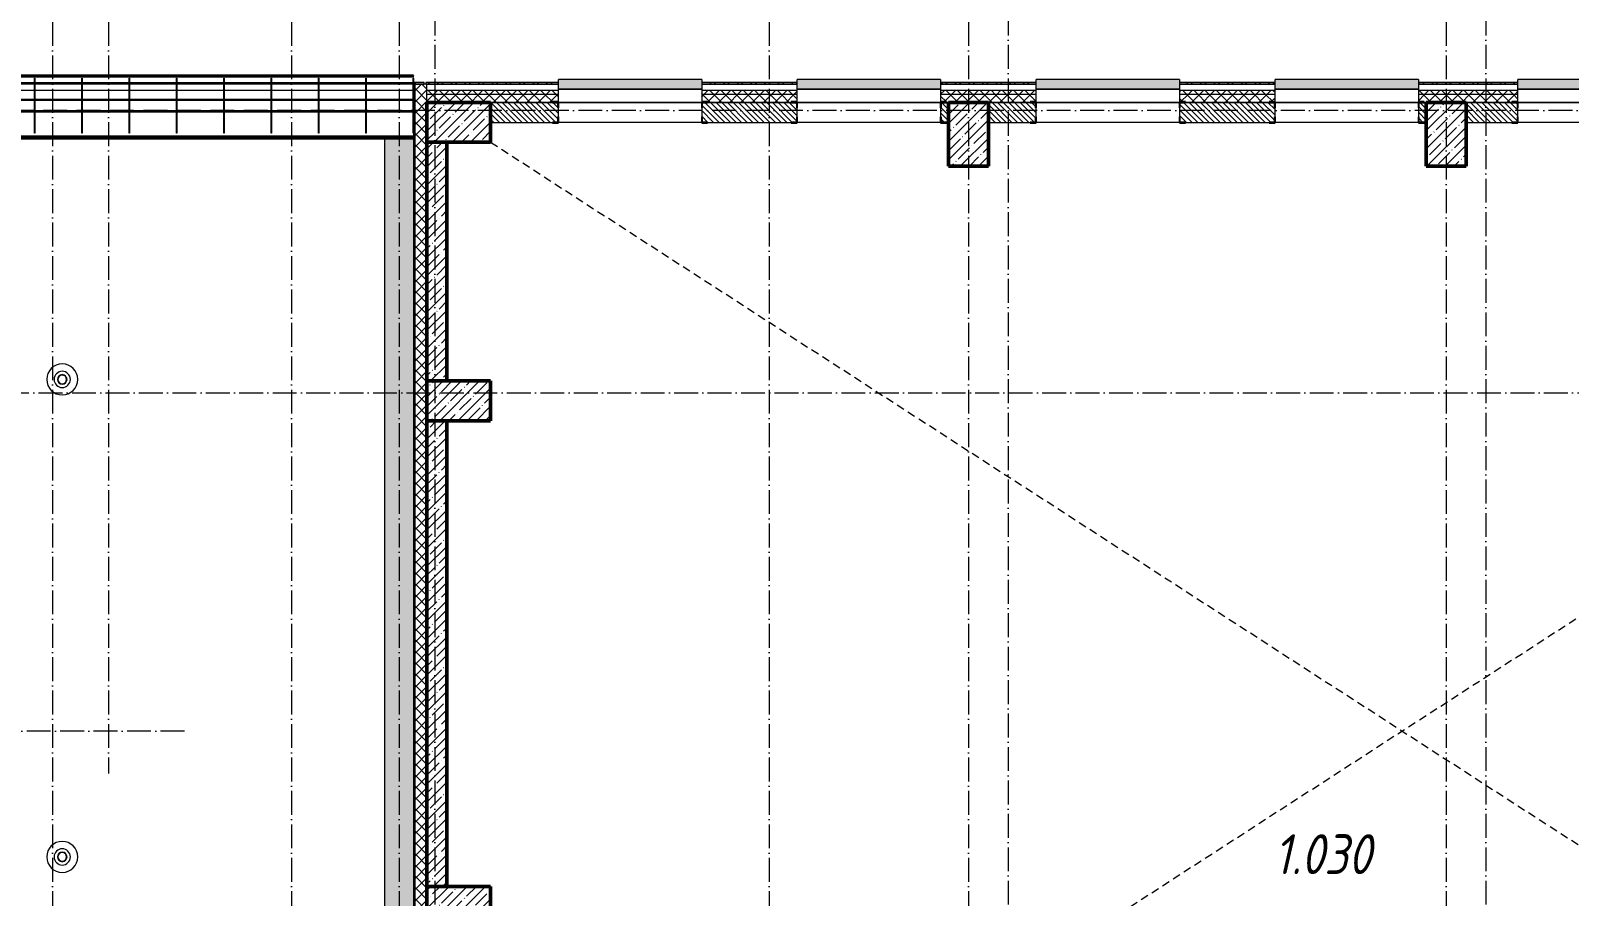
# Model space of a CAD drawing. Header units: millimetres. Extents: x -17017 to 628417, y -109036 to 199237.
# Drawn here: x 561793 to 581113, y 166490 to 177366 of the extents above; entities that cross this region are included whole.
import ezdxf

# ---------------------------------------------------------------- set-up
doc = ezdxf.new("R2010")
doc.units = ezdxf.units.MM
doc.linetypes.add('200_ШТРИХ_ш1п0_6_', pattern=[160, 100, -60])
doc.linetypes.add('50_200_ШТРИХ_1Т_ш5_п1_п1_', pattern=[700, 500, -100, 0, -100])
for name, color, linetype, lineweight in [('3.1) ЖБ окна 1.2 м', 102, 'Continuous', 30), ('A-DETL-____-OTLN-3', 7, '200_ШТРИХ_ш1п0_6_', 9), ('A-FLOR-____-OTLN', 7, 'Continuous', 9), ('A-GENM-____-MCUT', 7, 'Continuous', 25), ('A-GENM-____-OTLN', 7, 'Continuous', 9), ('A-GENM-____-OTLN-1', 7, 'Continuous', 25), ('A-GLAZ-____-OTLN', 7, 'Continuous', 9), ('A-ROOF-____-OTLN', 7, 'Continuous', 9), ('A-WALL-____-MCUT', 7, 'Continuous', 13), ('A-WALL-____-MCUT-1', 7, 'Continuous', 9), ('A-WALL-____-MCUT-2', 7, 'Continuous', 50), ('A-WALL-____-OTLN', 7, 'Continuous', 9), ('A-WALL-____-PATT-1', 7, 'Continuous', 9), ('A-WALL-FNSH-MCUT-1', 7, 'Continuous', 9), ('S-COLS-____-MCUT', 7, 'Continuous', 50), ('S-COLS-____-OTLN', 7, 'Continuous', 9), ('S-GRID-____-OTLN-1', 7, '50_200_ШТРИХ_1Т_ш5_п1_п1_', 9), ('Марки помещений', 7, 'Continuous', 9)]:
    doc.layers.add(name, color=color, linetype=linetype, lineweight=lineweight)
doc.layers.add('A-GLAZ-____-OTLN-1', color=7, linetype='Continuous', lineweight=9, true_color=0xc0c0c0)
doc.styles.add('ISOCPEUR_I_2', font='isocpeui.ttf', dxfattribs={"width": 0.85, "height": 2.3})
pattern_1 = [(45, (516567.8, 90784.41), (-70.71068, 70.71068), []), (135, (516567.8, 90784.41), (-70.71068, -70.71068), [])]
pattern_2 = [(135, (516567.8, 90784.41), (-35.35534, -35.35534), [])]
pattern_3 = [(45, (516567.8, 90784.41), (-114.04925, 114.04925), []), (45, (516681.85, 90784.41), (-114.04925, 114.04925), [201.612, -40.322, 3.353, -36.97])]
pattern_4 = [(45, (516567.8, 90784.41), (-85.53659, 85.53659), []), (45, (516624.82, 90784.41), (-85.53659, 85.53659), [])]

# ---------------------------------------------------------------- blocks, each defined once
blk = doc.blocks.new('BSC_Колонна _Прямоугольная - 500х800-V11-АР1_План отверстий 2 этажа в осях 1-64_Ю-ЯЯ')
at = {"layer": 'S-COLS-____-OTLN'}
h = blk.add_hatch(dxfattribs=at)
h.set_pattern_fill('FP_19', color=256, style=0, pattern_type=2)
h.set_pattern_definition([(315, (-85431.04, 50600), (114.04925, 114.04925), []), (315, (-85431.04, 50485.95), (114.04925, 114.04925), [201.613, -40.323, 3.353, -36.97])])
h.paths.add_polyline_path([(-250, 400), (-250, -400), (250, -400), (250, 400), (46, 400)], flags=0)
at = {"layer": 'S-COLS-____-MCUT'}
for p, q in [((250, 400), (-250, 400)), ((-250, 400), (-250, -400)), ((250, -400), (250, 400)), ((-250, -400), (250, -400))]:
    blk.add_line(p, q, dxfattribs=at)
blk = doc.blocks.new('141_Фартук_СКБ - 141_Фартук_СКБ_вентфасад-30031396-АР1_План отверстий 2 этажа в осях 1-64_Ю-ЯЯ')
at = {"layer": 'A-GENM-____-MCUT'}
for p, q in [((26160, 758), (0, 758)), ((0, 758), (0, 757)), ((0, 757), (26160, 757)), ((26160, -29), (0, -29)), ((0, -29), (0, -30)), ((0, -30), (26160, -30))]:
    blk.add_line(p, q, dxfattribs=at)
at = {"layer": 'A-GENM-____-OTLN'}
for p, q in [((0, 765), (26160, 765)), ((0, 752), (26160, 752)), ((0, 743), (26160, 743)), ((0, 743), (26160, 743)), ((0, -11), (26160, -11)), ((0, -11), (0, -12)), ((0, -12), (26160, -12)), ((0, -12), (0, -29))]:
    blk.add_line(p, q, dxfattribs=at)
blk = doc.blocks.new('Элемент крепления - Пластина-30015157-АР1_План отверстий 2 этажа в осях 1-64_Ю-ЯЯ')
at = {"layer": 'A-GENM-____-OTLN'}
for p, q in [((25651, 85294), (25651, 85988)), ((25651, 85988), (25656, 85988)), ((25656, 85988), (25656, 85294)), ((25656, 85294), (25651, 85294))]:
    blk.add_line(p, q, dxfattribs=at)
blk = doc.blocks.new('Швеллер - 140х58-30031487-АР1_План отверстий 2 этажа в осях 1-64_Ю-ЯЯ')
at = {"layer": 'A-GENM-____-MCUT'}
for p, q in [((8321, 75), (7732, 75)), ((7732, 71), (8321, 71)), ((8916, 75), (8326, 75)), ((8326, 71), (8916, 71)), ((9510, 75), (8921, 75)), ((8921, 71), (9510, 71)), ((10105, 75), (9515, 75)), ((9515, 71), (10105, 71)), ((10699, 75), (10110, 75)), ((10110, 71), (10699, 71)), ((11294, 75), (10704, 75)), ((10704, 71), (11294, 71)), ((11888, 75), (11299, 75)), ((11299, 71), (11888, 71)), ((12483, 75), (11893, 75)), ((11893, 71), (12483, 71)), ((13078, 75), (12488, 75)), ((12488, 71), (13078, 71)), ((8321, -71), (7732, -71)), ((7732, -75), (8321, -75)), ((8916, -71), (8326, -71)), ((8326, -75), (8916, -75)), ((9510, -71), (8921, -71)), ((8921, -75), (9510, -75)), ((10105, -71), (9515, -71)), ((9515, -75), (10105, -75)), ((10699, -71), (10110, -71)), ((10110, -75), (10699, -75)), ((11294, -71), (10704, -71)), ((10704, -75), (11294, -75)), ((11888, -71), (11299, -71)), ((11299, -75), (11888, -75)), ((12483, -71), (11893, -71)), ((11893, -75), (12483, -75)), ((13078, -71), (12488, -71)), ((12488, -75), (13078, -75))]:
    blk.add_line(p, q, dxfattribs=at)
blk = doc.blocks.new('BSC_Колонна _Прямоугольная - 500х800-V74-АР1_План отверстий 2 этажа в осях 1-64_Ю-ЯЯ')
at = {"layer": 'S-COLS-____-OTLN'}
h = blk.add_hatch(dxfattribs=at)
h.set_pattern_fill('FP_86', color=256, style=0, pattern_type=2)
h.set_pattern_definition([(315, (-81931.04, 50600), (114.04925, 114.04925), []), (315, (-81931.04, 50485.95), (114.04925, 114.04925), [201.613, -40.323, 3.353, -36.97])])
h.paths.add_polyline_path([(-250, -400), (250, -400), (250, 400), (-250, 400)], flags=0)
at = {"layer": 'S-COLS-____-MCUT'}
for p, q in [((250, 400), (-250, 400)), ((-250, 400), (-250, -400)), ((250, -400), (250, 400)), ((-250, -400), (250, -400))]:
    blk.add_line(p, q, dxfattribs=at)
blk = doc.blocks.new('BSC_Колонна _Прямоугольная - 500х800-V75-АР1_План отверстий 2 этажа в осях 1-64_Ю-ЯЯ')
at = {"layer": 'S-COLS-____-OTLN'}
h = blk.add_hatch(dxfattribs=at)
h.set_pattern_fill('FP_87', color=256, style=0, pattern_type=2)
h.set_pattern_definition([(315, (-75581.04, 50600), (114.04925, 114.04925), []), (315, (-75581.04, 50485.95), (114.04925, 114.04925), [201.613, -40.323, 3.353, -36.97])])
h.paths.add_polyline_path([(-250, -400), (250, -400), (250, 400), (-250, 400)], flags=0)
at = {"layer": 'S-COLS-____-MCUT'}
for p, q in [((250, 400), (-250, 400)), ((-250, 400), (-250, -400)), ((250, -400), (250, 400)), ((-250, -400), (250, -400))]:
    blk.add_line(p, q, dxfattribs=at)
blk = doc.blocks.new('BSC_Колонна _Прямоугольная - 500х800-25984400-АР1_План отверстий 2 этажа в осях 1-64_Ю-ЯЯ')
at = {"layer": 'S-COLS-____-OTLN'}
h = blk.add_hatch(dxfattribs=at)
h.set_pattern_fill('FP_91', color=256, style=0, pattern_type=2)
h.set_pattern_definition([(225, (57000, 85281.04), (114.04925, -114.04925), []), (225, (56885.95, 85281.04), (114.04925, -114.04925), [201.613, -40.323, 3.353, -36.97])])
h.paths.add_polyline_path([(250, 400), (-250, 400), (-250, -400), (250, -400)], flags=0)
at = {"layer": 'S-COLS-____-MCUT'}
for p, q in [((250, 400), (-250, 400)), ((-250, 400), (-250, -400)), ((250, -400), (250, 400)), ((-250, -400), (250, -400))]:
    blk.add_line(p, q, dxfattribs=at)
blk = doc.blocks.new('BSC_Колонна _Прямоугольная - 500х800-V79-АР1_План отверстий 2 этажа в осях 1-64_Ю-ЯЯ')
at = {"layer": 'S-COLS-____-OTLN'}
h = blk.add_hatch(dxfattribs=at)
h.set_pattern_fill('FP_92', color=256, style=0, pattern_type=2)
h.set_pattern_definition([(225, (63000, 85281.04), (114.04925, -114.04925), []), (225, (62885.95, 85281.04), (114.04925, -114.04925), [201.613, -40.323, 3.353, -36.97])])
h.paths.add_polyline_path([(250, 400), (-250, 400), (-250, -400), (250, -400)], flags=0)
at = {"layer": 'S-COLS-____-MCUT'}
for p, q in [((250, 400), (-250, 400)), ((-250, 400), (-250, -400)), ((250, -400), (250, 400)), ((-250, -400), (250, -400))]:
    blk.add_line(p, q, dxfattribs=at)
blk = doc.blocks.new('Фахверк_СКБ_Уголок - 250_2700-27497298-АР1_План отверстий 2 этажа в осях 1-64_Ю-ЯЯ')
at = {"layer": 'A-GENM-____-MCUT'}
for p, q in [((200, 181), (125, 181)), ((125, 181), (125, 106)), ((125, 106), (131, 106)), ((131, 106), (131, 175)), ((131, 175), (200, 175)), ((200, 175), (200, 181)), ((131, -6), (125, -6)), ((125, -6), (125, -81)), ((125, -81), (200, -81)), ((131, -75), (131, -6)), ((200, -75), (131, -75)), ((200, -81), (200, -75))]:
    blk.add_line(p, q, dxfattribs=at)
blk = doc.blocks.new('Фахверк_СКБ_Уголок - 250_2700_1-27501432-АР1_План отверстий 2 этажа в осях 1-64_Ю-ЯЯ')
at = {"layer": 'A-GENM-____-MCUT'}
for p, q in [((200, 181), (125, 181)), ((125, 181), (125, 106)), ((125, 106), (131, 106)), ((131, 106), (131, 175)), ((131, 175), (200, 175)), ((200, 175), (200, 181)), ((131, -6), (125, -6)), ((125, -6), (125, -81)), ((125, -81), (200, -81)), ((131, -75), (131, -6)), ((200, -75), (131, -75)), ((200, -81), (200, -75))]:
    blk.add_line(p, q, dxfattribs=at)
blk = doc.blocks.new('Кровельный аэратор - 143_Кровельный аэратор-15605992-АР1_План отверстий 2 этажа в осях 1-64_Ю-ЯЯ')
at = {"layer": 'A-GENM-____-OTLN'}
for radius, start, end in [(195, 360, 180), (195, 180, 360), (102, 360, 180), (102, 180, 360), (60, 360, 180), (60, 180, 360), (55, 360, 180), (55, 180, 360)]:
    blk.add_arc((0, 0), radius, start, end, dxfattribs=at)
blk = doc.blocks.new('Отлив_СКБ1 - Отлив_ТШ 50-30087418-АР1_План отверстий 2 этажа в осях 1-64_Ю-ЯЯ')
at = {"layer": 'A-GLAZ-____-OTLN-1'}
h = blk.add_hatch(color=256, dxfattribs=at)
h.paths.add_polyline_path([(17305, -170), (33, -170), (33, -535), (16940, -535), (17192, -283)], flags=0)
h.paths.add_polyline_path([(11, -283), (11, -170), (0, -170), (0, -535), (11, -535)], flags=0)
at = {"layer": 'A-GLAZ-____-OTLN'}
for p, q in [((0, -535), (0, -170)), ((0, -535), (11, -535)), ((33, -535), (16940, -535))]:
    blk.add_line(p, q, dxfattribs=at)
blk = doc.blocks.new('Отлив_СКБ - Отлив витража_120_НВФ-31885689-АР1_План отверстий 2 этажа в осях 1-64_Ю-ЯЯ')
at = {"layer": 'A-GLAZ-____-OTLN-1'}
for points in [[(1800, 2), (1800, 120), (0, 120), (0, 2), (737, 2)], [(1800, 0), (1800, 2), (0, 2), (0, 0), (737, 0)]]:
    blk.add_hatch(color=256, dxfattribs=at).paths.add_polyline_path(points, flags=0)
at = {"layer": 'A-GLAZ-____-OTLN'}
for p, q in [((0, 83), (0, 120)), ((1800, 120), (0, 120)), ((0, 2), (1800, 2)), ((1800, 120), (1800, 83)), ((1800, 0), (0, 0))]:
    blk.add_line(p, q, dxfattribs=at)
blk = doc.blocks.new('2этаж')
at = {"layer": 'S-GRID-____-OTLN-1', "color": 251, "ltscale": 0.6, "true_color": 0x636466}
for p, q in [((29908.3, 549908.8), (29908.3, 512083.3)), ((30608.3, 549908.8), (30608.3, 536263.3)), ((32908.3, 549908.8), (32908.3, 511907.5)), ((34258.3, 549908.8), (34258.3, 525691.4)), ((38908.3, 549908.8), (38908.3, 511907.5)), ((41408.3, 549908.8), (41408.3, 511907.5)), ((47408.3, 549908.8), (47408.3, 511907.5)), ((34708.3, 549620.5), (34708.3, 525691.4)), ((41908.3, 549620.5), (41908.3, 512048.6)), ((47908.3, 549620.5), (47908.3, 512048.6)), ((88482.7, 544597), (-20260.4, 544597)), ((-20260.4, 541047), (88482.7, 541047)), ((31562.9, 536797), (-20260.4, 536797))]:
    blk.add_line(p, q, dxfattribs=at)

msp = doc.modelspace()

# ---------------------------------------------------------------- hatches: boundary and pattern name
at = {"layer": 'A-WALL-____-PATT-1'}
h = msp.add_hatch(dxfattribs=at)
h.set_pattern_fill('FP_3', color=256, style=0, pattern_type=2)
h.set_pattern_definition(pattern_4)
h.paths.add_polyline_path([(566600, 176695), (566733, 176695), (566733, 176715), (566600, 176715)], flags=0)
h = msp.add_hatch(dxfattribs=at)
h.set_pattern_fill('FP_1', color=256, style=0, pattern_type=2)
h.set_pattern_definition(pattern_1)
h.paths.add_polyline_path([(566618, 158565), (566768, 158565), (566768, 176695), (566618, 176695), (566618, 158715)], flags=0)
h = msp.add_hatch(dxfattribs=at)
h.set_pattern_fill('FP_3', color=256, style=0, pattern_type=2)
h.set_pattern_definition(pattern_4)
h.paths.add_polyline_path([(591283, 176695), (591283, 176715), (588268, 176715), (588268, 176695), (590788, 176695)], flags=0)
h.paths.add_polyline_path([(586468, 176695), (586468, 176715), (585268, 176715), (585268, 176695)], flags=0)
h.paths.add_polyline_path([(583468, 176695), (583468, 176715), (582268, 176715), (582268, 176695)], flags=0)
h.paths.add_polyline_path([(580468, 176695), (580468, 176715), (579218, 176715), (579218, 176695), (580183, 176695)], flags=0)
h.paths.add_polyline_path([(577418, 176695), (577418, 176715), (576218, 176715), (576218, 176695), (576648, 176695)], flags=0)
h.paths.add_polyline_path([(573996, 176695), (574418, 176695), (574418, 176715), (573218, 176715), (573218, 176695)], flags=0)
h.paths.add_polyline_path([(568418, 176695), (568418, 176715), (566753, 176715), (566753, 176695), (567810, 176695)], flags=0)
h.paths.add_polyline_path([(571418, 176695), (571418, 176715), (570218, 176715), (570218, 176695)], flags=0)
h = msp.add_hatch(dxfattribs=at)
h.set_pattern_fill('FP_1', color=256, style=0, pattern_type=2)
h.set_pattern_definition(pattern_1)
h.paths.add_polyline_path([(617918, 176565), (617968, 176565), (617968, 176615), (611068, 176615), (611068, 176565), (615533, 176565)], flags=0)
h.paths.add_polyline_path([(605811, 176565), (606518, 176565), (606518, 176615), (605318, 176615), (605318, 176565)], flags=0)
h.paths.add_polyline_path([(608318, 176565), (610068, 176565), (610068, 176615), (608318, 176615)], flags=0)
h.paths.add_polyline_path([(603518, 176565), (603518, 176615), (602393, 176615), (602393, 176565), (603160, 176565)], flags=0)
h.paths.add_polyline_path([(600593, 176565), (600593, 176615), (599468, 176615), (599468, 176565), (600509, 176565)], flags=0)
h.paths.add_polyline_path([(593618, 176565), (594818, 176565), (594818, 176615), (593618, 176615)], flags=0)
h.paths.add_polyline_path([(591818, 176565), (591818, 176615), (588268, 176615), (588268, 176565), (590788, 176565)], flags=0)
h.paths.add_polyline_path([(586468, 176565), (586468, 176615), (585268, 176615), (585268, 176565)], flags=0)
h.paths.add_polyline_path([(583468, 176565), (583468, 176615), (582268, 176615), (582268, 176565)], flags=0)
h.paths.add_polyline_path([(580468, 176565), (580468, 176615), (579218, 176615), (579218, 176565), (580183, 176565)], flags=0)
h.paths.add_polyline_path([(576648, 176565), (577418, 176565), (577418, 176615), (576218, 176615), (576218, 176565)], flags=0)
h.paths.add_polyline_path([(574418, 176565), (574418, 176615), (573218, 176615), (573218, 176565), (573996, 176565)], flags=0)
h.paths.add_polyline_path([(571418, 176565), (571418, 176615), (570218, 176615), (570218, 176565)], flags=0)
h.paths.add_polyline_path([(567810, 176565), (568418, 176565), (568418, 176615), (566768, 176615), (566768, 176565), (566926, 176565)], flags=0)
h = msp.add_hatch(dxfattribs=at)
h.set_pattern_fill('FP_1', color=256, style=0, pattern_type=2)
h.set_pattern_definition(pattern_1)
h.paths.add_polyline_path([(617818, 176465), (617918, 176465), (617918, 176565), (611068, 176565), (611068, 176465), (615533, 176465)], flags=0)
h.paths.add_polyline_path([(609568, 176465), (610068, 176465), (610068, 176565), (608318, 176565), (608318, 176471), (608393, 176471), (608393, 176465), (608463, 176465)], flags=0)
h.paths.add_polyline_path([(605811, 176465), (606443, 176465), (606443, 176471), (606518, 176471), (606518, 176565), (605318, 176565), (605318, 176465)], flags=0)
h.paths.add_polyline_path([(603160, 176465), (603443, 176465), (603443, 176471), (603518, 176471), (603518, 176565), (602393, 176565), (602393, 176471), (602468, 176471), (602468, 176465)], flags=0)
h.paths.add_polyline_path([(600509, 176465), (600518, 176465), (600518, 176471), (600593, 176471), (600593, 176565), (599468, 176565), (599468, 176465), (599968, 176465)], flags=0)
h.paths.add_polyline_path([(594068, 176465), (594743, 176465), (594743, 176471), (594818, 176471), (594818, 176565), (593618, 176565), (593618, 176471), (593693, 176471), (593693, 176465)], flags=0)
h.paths.add_polyline_path([(591818, 176465), (591818, 176565), (588268, 176565), (588268, 176471), (588343, 176471), (588343, 176465), (591318, 176465)], flags=0)
h.paths.add_polyline_path([(585268, 176465), (586393, 176465), (586393, 176471), (586468, 176471), (586468, 176565), (585268, 176565)], flags=0)
h.paths.add_polyline_path([(582343, 176465), (583393, 176465), (583393, 176471), (583468, 176471), (583468, 176565), (582268, 176565), (582268, 176471), (582343, 176471)], flags=0)
h.paths.add_polyline_path([(580393, 176465), (580393, 176471), (580468, 176471), (580468, 176565), (579218, 176565), (579218, 176471), (579293, 176471), (579293, 176465), (580183, 176465)], flags=0)
h.paths.add_polyline_path([(577343, 176465), (577343, 176471), (577418, 176471), (577418, 176565), (576218, 176565), (576218, 176471), (576293, 176471), (576293, 176465), (576648, 176465)], flags=0)
h.paths.add_polyline_path([(574343, 176465), (574343, 176471), (574418, 176471), (574418, 176565), (573218, 176565), (573218, 176471), (573293, 176471), (573293, 176465), (573996, 176465)], flags=0)
h.paths.add_polyline_path([(570293, 176465), (571343, 176465), (571343, 176471), (571418, 176471), (571418, 176565), (570218, 176565), (570218, 176471), (570293, 176471)], flags=0)
h.paths.add_polyline_path([(568343, 176465), (568343, 176471), (568418, 176471), (568418, 176565), (566768, 176565), (566768, 176465), (567810, 176465)], flags=0)
h = msp.add_hatch(dxfattribs=at)
h.set_pattern_fill('FP_6', color=256, style=0, pattern_type=2)
h.set_pattern_definition(pattern_2)
h.paths.add_polyline_path([(570224, 176215), (571412, 176215), (571412, 176284), (571418, 176284), (571418, 176396), (571412, 176396), (571412, 176465), (570224, 176465), (570224, 176396), (570218, 176396), (570218, 176284), (570224, 176284), (570224, 176217)], flags=0)
h.paths.add_polyline_path([(573318, 176215), (573318, 176465), (573224, 176465), (573224, 176396), (573218, 176396), (573218, 176284), (573224, 176284), (573224, 176215), (573293, 176215)], flags=0)
h.paths.add_polyline_path([(568343, 176215), (568412, 176215), (568412, 176284), (568418, 176284), (568418, 176396), (568412, 176396), (568412, 176465), (567568, 176465), (567568, 176215), (567810, 176215)], flags=0)
h = msp.add_hatch(dxfattribs=at)
h.set_pattern_fill('FP_6', color=256, style=0, pattern_type=2)
h.set_pattern_definition(pattern_2)
h.paths.add_polyline_path([(576648, 176215), (577412, 176215), (577412, 176284), (577418, 176284), (577418, 176396), (577412, 176396), (577412, 176465), (576224, 176465), (576224, 176396), (576218, 176396), (576218, 176284), (576224, 176284), (576224, 176215), (576293, 176215)], flags=0)
h.paths.add_polyline_path([(579224, 176215), (579318, 176215), (579318, 176465), (579224, 176465), (579224, 176396), (579218, 176396), (579218, 176284), (579224, 176284)], flags=0)
h.paths.add_polyline_path([(574412, 176215), (574412, 176284), (574418, 176284), (574418, 176396), (574412, 176396), (574412, 176465), (573818, 176465), (573818, 176215), (574343, 176215)], flags=0)
h = msp.add_hatch(dxfattribs=at)
h.set_pattern_fill('FP_6', color=256, style=0, pattern_type=2)
h.set_pattern_definition(pattern_2)
h.paths.add_polyline_path([(583393, 176215), (583462, 176215), (583462, 176284), (583468, 176284), (583468, 176396), (583462, 176396), (583462, 176465), (582274, 176465), (582274, 176396), (582268, 176396), (582268, 176284), (582274, 176284), (582274, 176215), (582343, 176215)], flags=0)
h.paths.add_polyline_path([(580183, 176215), (580462, 176215), (580462, 176284), (580468, 176284), (580468, 176396), (580462, 176396), (580462, 176465), (579818, 176465), (579818, 176215)], flags=0)
h = msp.add_hatch(dxfattribs=at)
h.set_pattern_fill('FP_13', color=256, style=0, pattern_type=2)
h.set_pattern_definition(pattern_3)
h.paths.add_polyline_path([(566768, 172965), (567018, 172965), (567018, 175965), (566768, 175965), (566768, 173840)], flags=0)
h = msp.add_hatch(dxfattribs=at)
h.set_pattern_fill('FP_13', color=256, style=0, pattern_type=2)
h.set_pattern_definition(pattern_3)
h.paths.add_polyline_path([(567018, 166615), (567018, 172465), (566768, 172465), (566768, 166615)], flags=0)

# ---------------------------------------------------------------- linework, layer by layer
at = {"layer": 'A-DETL-____-OTLN-3'}
for p, q in [((567568, 175965), (590468, 161165)), ((590468, 175965), (567568, 161165))]:
    msp.add_line(p, q, dxfattribs=at)
at = {"layer": 'A-FLOR-____-OTLN'}
for p, q in [((561839, 176615), (561249, 176615)), ((562433, 176615), (561844, 176615)), ((563028, 176615), (562438, 176615)), ((563623, 176615), (563033, 176615)), ((564217, 176615), (563628, 176615)), ((564812, 176615), (564222, 176615)), ((565406, 176615), (564817, 176615)), ((566001, 176615), (565411, 176615)), ((566595, 176615), (566006, 176615)), ((540438, 176045), (566598, 176045))]:
    msp.add_line(p, q, dxfattribs=at)
at = {"layer": 'A-ROOF-____-OTLN'}
msp.add_line((566288, 176045), (566288, 176040), dxfattribs=at)
at = {"layer": 'A-WALL-____-MCUT'}
for p, q in [((566768, 176465), (566768, 176695)), ((568418, 176695), (566768, 176695)), ((566768, 176695), (568418, 176695)), ((568418, 176471), (568418, 176695)), ((570218, 176695), (570218, 176471)), ((571418, 176695), (570218, 176695)), ((570218, 176695), (571418, 176695)), ((571418, 176471), (571418, 176695)), ((573218, 176695), (573218, 176471)), ((574418, 176695), (573218, 176695)), ((573218, 176695), (574418, 176695)), ((574418, 176471), (574418, 176695)), ((576218, 176695), (576218, 176471)), ((577418, 176695), (576218, 176695)), ((576218, 176695), (577418, 176695)), ((577418, 176471), (577418, 176695)), ((579218, 176695), (579218, 176471)), ((580468, 176695), (579218, 176695)), ((579218, 176695), (580468, 176695)), ((580468, 176471), (580468, 176695)), ((568418, 176284), (568418, 176396)), ((570218, 176396), (570218, 176284)), ((571418, 176284), (571418, 176396)), ((573218, 176396), (573218, 176284)), ((573818, 176465), (574343, 176465)), ((574343, 176465), (573818, 176465)), ((574418, 176284), (574418, 176396)), ((576218, 176396), (576218, 176284)), ((576293, 176465), (577343, 176465)), ((577343, 176465), (576293, 176465)), ((577418, 176284), (577418, 176396)), ((579218, 176396), (579218, 176284)), ((579293, 176465), (579318, 176465)), ((579318, 176465), (579293, 176465)), ((579818, 176465), (580393, 176465)), ((580393, 176465), (579818, 176465)), ((580468, 176284), (580468, 176396)), ((567568, 176215), (568343, 176215)), ((570293, 176215), (571343, 176215)), ((573293, 176215), (573318, 176215)), ((573818, 176215), (574343, 176215)), ((576293, 176215), (577343, 176215)), ((579293, 176215), (579318, 176215)), ((579818, 176215), (580393, 176215))]:
    msp.add_line(p, q, dxfattribs=at)
at = {"layer": 'A-WALL-____-MCUT-1'}
for p, q in [((566606, 176715), (566606, 158727)), ((566612, 176715), (566612, 158721)), ((566768, 176695), (566618, 176695)), ((568418, 176615), (566768, 176615)), ((571418, 176615), (570218, 176615)), ((574418, 176615), (573218, 176615)), ((577418, 176615), (576218, 176615)), ((580468, 176615), (579218, 176615)), ((568418, 176565), (566768, 176565)), ((567568, 176465), (568343, 176465)), ((568343, 176465), (567568, 176465)), ((571418, 176565), (570218, 176565)), ((570293, 176465), (571343, 176465)), ((571343, 176465), (570293, 176465)), ((574418, 176565), (573218, 176565)), ((573293, 176465), (573318, 176465)), ((573318, 176465), (573293, 176465)), ((577418, 176565), (576218, 176565)), ((580468, 176565), (579218, 176565))]:
    msp.add_line(p, q, dxfattribs=at)
at = {"layer": 'A-WALL-____-MCUT-2'}
for p, q in [((566768, 175965), (566768, 172965)), ((567018, 172965), (567018, 175965)), ((566768, 172465), (566768, 166615)), ((567018, 166615), (567018, 172465))]:
    msp.add_line(p, q, dxfattribs=at)
at = {"layer": 'A-WALL-____-OTLN'}
for p, q in [((561249, 176715), (561839, 176715)), ((561839, 176695), (561249, 176695)), ((561844, 176715), (562433, 176715)), ((562433, 176695), (561844, 176695)), ((562438, 176715), (563028, 176715)), ((563028, 176695), (562438, 176695)), ((563033, 176715), (563623, 176715)), ((563623, 176695), (563033, 176695)), ((563628, 176715), (564217, 176715)), ((564217, 176695), (563628, 176695)), ((564222, 176715), (564812, 176715)), ((564812, 176695), (564222, 176695)), ((564817, 176715), (565406, 176715)), ((565406, 176695), (564817, 176695)), ((565411, 176715), (566001, 176715)), ((566001, 176695), (565411, 176695)), ((566006, 176715), (566595, 176715)), ((566595, 176695), (566006, 176695)), ((570218, 176465), (568418, 176465)), ((568418, 176465), (570218, 176465)), ((573218, 176465), (571418, 176465)), ((571418, 176465), (573218, 176465)), ((576218, 176465), (574418, 176465)), ((574418, 176465), (576218, 176465)), ((579218, 176465), (577418, 176465)), ((577418, 176465), (579218, 176465)), ((582268, 176465), (580468, 176465)), ((580468, 176465), (582268, 176465)), ((570218, 176215), (568418, 176215)), ((573218, 176215), (571418, 176215)), ((576218, 176215), (574418, 176215)), ((579218, 176215), (577418, 176215)), ((582268, 176215), (580468, 176215))]:
    msp.add_line(p, q, dxfattribs=at)
at = {"layer": 'A-WALL-FNSH-MCUT-1'}
for p, q in [((566733, 176715), (566600, 176715)), ((566600, 176695), (566733, 176695)), ((566618, 158715), (566618, 176715)), ((566733, 176695), (566733, 176715)), ((568418, 176715), (566753, 176715)), ((566753, 176715), (566753, 176695)), ((566753, 176695), (566768, 176695)), ((568418, 176695), (568418, 176715)), ((571418, 176715), (570218, 176715)), ((570218, 176715), (570218, 176695)), ((571418, 176695), (571418, 176715)), ((574418, 176715), (573218, 176715)), ((573218, 176715), (573218, 176695)), ((574418, 176695), (574418, 176715)), ((577418, 176715), (576218, 176715)), ((576218, 176715), (576218, 176695)), ((577418, 176695), (577418, 176715)), ((580468, 176715), (579218, 176715)), ((579218, 176715), (579218, 176695)), ((580468, 176695), (580468, 176715)), ((566598, 176078), (566598, 158735))]:
    msp.add_line(p, q, dxfattribs=at)

# ---------------------------------------------------------------- block references
at = {"layer": '3.1) ЖБ окна 1.2 м'}
msp.add_blockref('2этаж', (532159, -368232), dxfattribs=at)
at = {"layer": 'A-GENM-____-OTLN', "rotation": 180}
msp.add_blockref('141_Фартук_СКБ - 141_Фартук_СКБ_вентфасад-30031396-АР1_План отверстий 2 этажа в осях 1-64_Ю-ЯЯ', (566598, 176772), dxfattribs=at)
at = {"layer": 'A-GENM-____-OTLN'}
for name, p in [('Элемент крепления - Пластина-30015157-АР1_План отверстий 2 этажа в осях 1-64_Ю-ЯЯ', (536188, 90784)), ('Элемент крепления - Пластина-30015157-АР1_План отверстий 2 этажа в осях 1-64_Ю-ЯЯ', (536782, 90784)), ('Элемент крепления - Пластина-30015157-АР1_План отверстий 2 этажа в осях 1-64_Ю-ЯЯ', (537377, 90784)), ('Элемент крепления - Пластина-30015157-АР1_План отверстий 2 этажа в осях 1-64_Ю-ЯЯ', (537971, 90784)), ('Элемент крепления - Пластина-30015157-АР1_План отверстий 2 этажа в осях 1-64_Ю-ЯЯ', (538566, 90784)), ('Элемент крепления - Пластина-30015157-АР1_План отверстий 2 этажа в осях 1-64_Ю-ЯЯ', (539161, 90784)), ('Элемент крепления - Пластина-30015157-АР1_План отверстий 2 этажа в осях 1-64_Ю-ЯЯ', (539755, 90784)), ('Элемент крепления - Пластина-30015157-АР1_План отверстий 2 этажа в осях 1-64_Ю-ЯЯ', (540350, 90784)), ('Элемент крепления - Пластина-30015157-АР1_План отверстий 2 этажа в осях 1-64_Ю-ЯЯ', (540944, 90784)), ('Швеллер - 140х58-30031487-АР1_План отверстий 2 этажа в осях 1-64_Ю-ЯЯ', (553518, 176425)), ('Кровельный аэратор - 143_Кровельный аэратор-15605992-АР1_План отверстий 2 этажа в осях 1-64_Ю-ЯЯ', (562188, 172985)), ('Кровельный аэратор - 143_Кровельный аэратор-15605992-АР1_План отверстий 2 этажа в осях 1-64_Ю-ЯЯ', (562188, 166985))]:
    msp.add_blockref(name, p, dxfattribs=at)
at = {"layer": 'A-GENM-____-OTLN-1', "rotation": 180}
for p in [(568543, 176390), (571543, 176390), (574543, 176390), (577543, 176390), (580593, 176390)]:
    msp.add_blockref('Фахверк_СКБ_Уголок - 250_2700-27497298-АР1_План отверстий 2 этажа в осях 1-64_Ю-ЯЯ', p, dxfattribs=at)
at = {"layer": 'A-GENM-____-OTLN-1'}
for name, p in [('Фахверк_СКБ_Уголок - 250_2700-27497298-АР1_План отверстий 2 этажа в осях 1-64_Ю-ЯЯ', (570093, 176290)), ('Фахверк_СКБ_Уголок - 250_2700_1-27501432-АР1_План отверстий 2 этажа в осях 1-64_Ю-ЯЯ', (573093, 176290)), ('Фахверк_СКБ_Уголок - 250_2700-27497298-АР1_План отверстий 2 этажа в осях 1-64_Ю-ЯЯ', (576093, 176290)), ('Фахверк_СКБ_Уголок - 250_2700_1-27501432-АР1_План отверстий 2 этажа в осях 1-64_Ю-ЯЯ', (579093, 176290))]:
    msp.add_blockref(name, p, dxfattribs=at)
at = {"layer": 'A-GLAZ-____-OTLN'}
for p in [(568418, 176632), (571418, 176632), (574418, 176632), (577418, 176632), (580468, 176632)]:
    msp.add_blockref('Отлив_СКБ - Отлив витража_120_НВФ-31885689-АР1_План отверстий 2 этажа в осях 1-64_Ю-ЯЯ', p, dxfattribs=at)
at = {"layer": 'A-GLAZ-____-OTLN', "rotation": 269.999999999998}
msp.add_blockref('Отлив_СКБ1 - Отлив_ТШ 50-30087418-АР1_План отверстий 2 этажа в осях 1-64_Ю-ЯЯ', (566768, 176040), dxfattribs=at)
at = {"layer": 'S-COLS-____-OTLN'}
for name, p, rotation in [('BSC_Колонна _Прямоугольная - 500х800-V11-АР1_План отверстий 2 этажа в осях 1-64_Ю-ЯЯ', (567168, 176215), 89.9999999999999), ('BSC_Колонна _Прямоугольная - 500х800-25984400-АР1_План отверстий 2 этажа в осях 1-64_Ю-ЯЯ', (573568, 176065), 180), ('BSC_Колонна _Прямоугольная - 500х800-V79-АР1_План отверстий 2 этажа в осях 1-64_Ю-ЯЯ', (579568, 176065), 180), ('BSC_Колонна _Прямоугольная - 500х800-V74-АР1_План отверстий 2 этажа в осях 1-64_Ю-ЯЯ', (567168, 172715), 89.9999999999999), ('BSC_Колонна _Прямоугольная - 500х800-V75-АР1_План отверстий 2 этажа в осях 1-64_Ю-ЯЯ', (567168, 166365), 89.9999999999999)]:
    msp.add_blockref(name, p, dxfattribs=dict(at, rotation=rotation))

# ---------------------------------------------------------------- texts
at = {"layer": 'Марки помещений', "insert": (577407, 167269), "char_height": 500, "width": 737.55, "attachment_point": 1, "style": 'ISOCPEUR_I_2'}
msp.add_mtext('1.030', dxfattribs=at)

doc.saveas('drawing.dxf')
